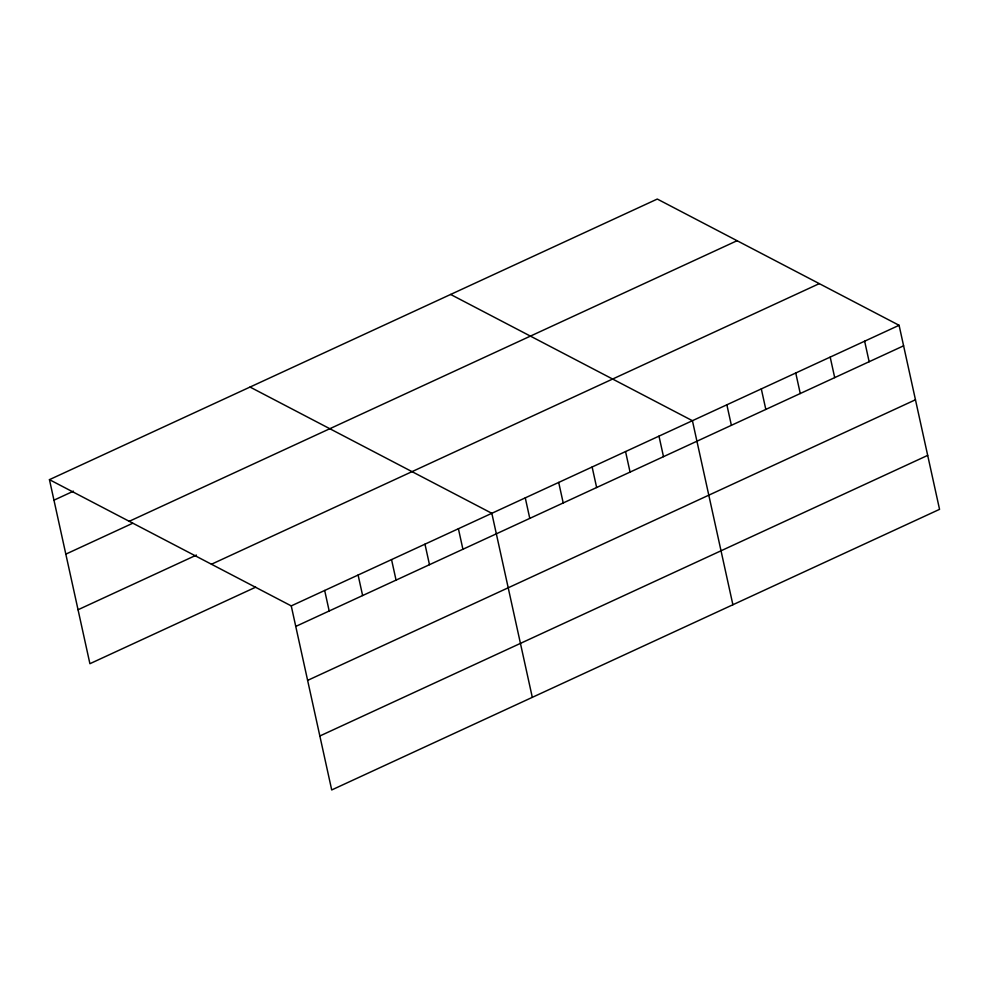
<?xml version="1.0" encoding="UTF-8"?>
<svg xmlns="http://www.w3.org/2000/svg" width="989" height="989" viewBox="0 0 989 989"><rect width="100%" height="100%" fill="white"/><g stroke="black" fill="none" stroke-linecap="round" stroke-linejoin="round"><path stroke-width="1.48" d="M49.45 479.653L657.289 199.049L899.088 325.294L939.55 509.347L331.711 789.951L291.248 605.898L49.45 479.653L89.912 663.706L255.681 587.182M53.962 500.174L73.458 491.174M129.238 521.314L737.077 240.71M65.83 554.137L132.687 523.268M78.057 609.743L196.452 555.076M211.461 564.237L819.288 283.633M291.248 605.898L899.088 325.294M295.76 626.42L903.6 345.816M307.628 680.383L915.455 399.779M319.855 735.989L927.682 455.385M450.625 294.45L692.424 420.708L732.886 604.749M250.032 387.058L491.83 513.303L532.305 697.356M864.646 341.205L869.146 361.714M830.191 357.103L834.704 377.625M795.749 373.001L800.262 393.523M761.307 388.9L765.82 409.421M726.866 404.798L731.378 425.319M658.983 436.137L663.495 456.658M625.555 451.565L630.067 472.087M592.127 467.006L596.639 487.528M558.698 482.434L563.211 502.956M525.27 497.863L529.783 518.384M458.402 528.732L462.914 549.254M424.973 544.173L429.486 564.694M391.545 559.601L396.057 580.123M358.105 575.029L362.617 595.551M324.676 590.47L329.189 610.992"/></g></svg>
